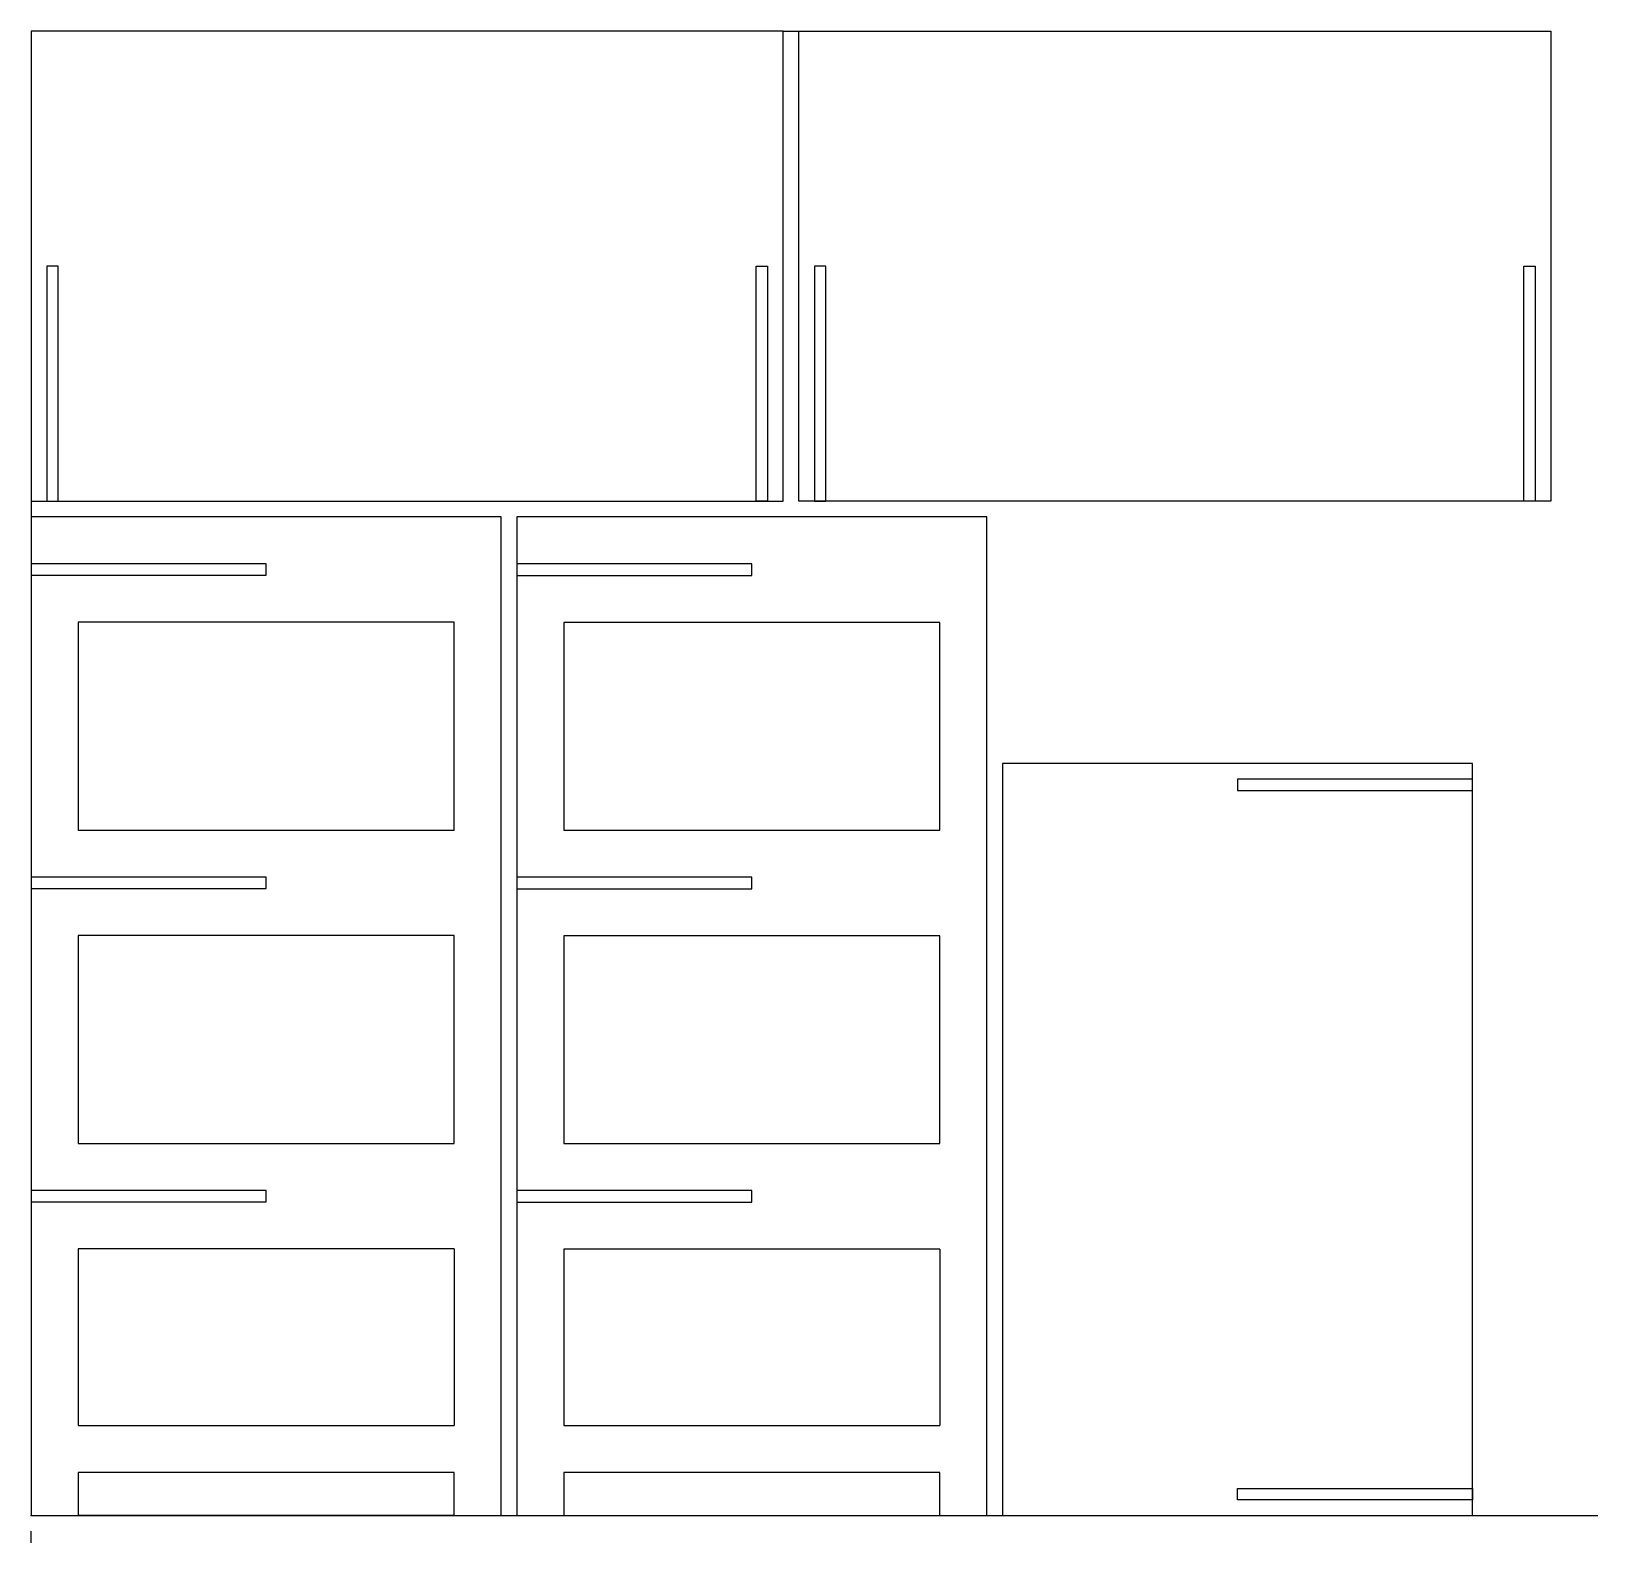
# Model space of a CAD drawing. Header units: centimetres. Extents: x 0 to 50, y -0.9 to 47.4.
import ezdxf

# ---------------------------------------------------------------- set-up
doc = ezdxf.new("R2010")
doc.units = ezdxf.units.CM
doc.header["$MEASUREMENT"] = 0
doc.layers.add('hilla hlið v9_Sketch1', color=7, linetype='Continuous')

msp = doc.modelspace()

# ---------------------------------------------------------------- linework, layer by layer
at = {"layer": 'hilla hlið v9_Sketch1'}
for p, q in [((0, 47.368), (0, 32.368)), ((24, 47.368), (0, 47.368)), ((24, 32.368), (24, 47.368)), ((24, 47.368), (24.5, 47.368)), ((24.5, 47.368), (48.5, 47.368)), ((24.5, 32.368), (24.5, 47.368)), ((48.5, 47.368), (48.5, 32.368)), ((0.86, 39.868), (0.5, 39.868)), ((0.5, 39.868), (0.5, 32.368)), ((0.86, 32.368), (0.86, 39.868)), ((23.14, 32.368), (23.14, 39.868)), ((23.14, 39.868), (23.5, 39.868)), ((23.5, 39.868), (23.5, 32.368)), ((25.36, 39.868), (25, 39.868)), ((25, 39.868), (25, 32.368)), ((25.36, 32.368), (25.36, 39.868)), ((47.64, 32.368), (47.64, 39.868)), ((47.64, 39.868), (48, 39.868)), ((48, 39.868), (48, 32.368)), ((0, 32.368), (24, 32.368)), ((0, 32.368), (0, 31.868)), ((0.5, 32.368), (0.86, 32.368)), ((23.5, 32.368), (23.14, 32.368)), ((48.5, 32.368), (24.5, 32.368)), ((25, 32.368), (25.36, 32.368)), ((48, 32.368), (47.64, 32.368)), ((15, 31.868), (0, 31.868)), ((0, 31.868), (0, 0)), ((15, 0), (15, 31.868)), ((15.5, 31.87), (15.5, 0)), ((30.5, 31.87), (15.5, 31.87)), ((30.5, 0), (30.5, 31.87)), ((0, 30.368), (0, 30.008)), ((7.5, 30.368), (0, 30.368)), ((0, 30.008), (7.5, 30.008)), ((7.5, 30.008), (7.5, 30.368)), ((15.5, 30.37), (15.5, 30)), ((23, 30.37), (15.5, 30.37)), ((15.5, 30), (23, 30)), ((23, 30), (23, 30.37)), ((1.5, 28.508), (1.5, 21.868)), ((13.5, 28.508), (1.5, 28.508)), ((13.5, 21.868), (13.5, 28.508)), ((29, 28.5), (17, 28.5)), ((17, 28.5), (17, 21.87)), ((29, 21.87), (29, 28.5)), ((46, 24), (31, 24)), ((31, 24), (31, 0)), ((46, 0), (46, 24)), ((38.5, 23.5), (38.5, 23.14)), ((46, 23.5), (38.5, 23.5)), ((46, 23.14), (46, 23.5)), ((17, 23.37), (17, 23)), ((38.5, 23.14), (46, 23.14)), ((1.5, 21.868), (13.5, 21.868)), ((17, 21.87), (29, 21.87)), ((0, 20.368), (0, 20.008)), ((7.5, 20.368), (0, 20.368)), ((0, 20.008), (7.5, 20.008)), ((7.5, 20.008), (7.5, 20.368)), ((23, 20.37), (15.5, 20.37)), ((15.5, 20.37), (15.5, 20)), ((15.5, 20), (23, 20)), ((23, 20), (23, 20.37)), ((1.5, 18.508), (1.5, 11.868)), ((13.5, 18.508), (1.5, 18.508)), ((13.5, 11.868), (13.5, 18.508)), ((17, 18.5), (17, 11.87)), ((29, 18.5), (17, 18.5)), ((29, 11.87), (29, 18.5)), ((17, 12.37), (17, 12)), ((1.5, 11.868), (13.5, 11.868)), ((17, 11.87), (29, 11.87)), ((0, 10.368), (0, 10.008)), ((7.5, 10.368), (0, 10.368)), ((0, 10.008), (7.5, 10.008)), ((7.5, 10.008), (7.5, 10.368)), ((15.5, 10.37), (15.5, 10)), ((23, 10.37), (15.5, 10.37)), ((15.5, 10), (23, 10)), ((23, 10), (23, 10.37)), ((1.5, 8.508), (1.5, 2.87)), ((13.5, 8.508), (1.5, 8.508)), ((13.5, 8.508), (13.5, 2.87)), ((17, 8.5), (17, 2.87)), ((29, 8.5), (17, 8.5)), ((29, 8.5), (29, 2.87)), ((1.5, 2.87), (13.5, 2.87)), ((17, 2.87), (29, 2.87)), ((1.5, 1.37), (1.5, 0.008)), ((13.5, 1.37), (1.5, 1.37)), ((13.5, 0.008), (13.5, 1.37)), ((29, 1.37), (17, 1.37)), ((17, 1.37), (17, 0)), ((29, 0), (29, 1.37)), ((38.5, 0.5), (38.5, 0.86)), ((38.5, 0.86), (46, 0.86)), ((46, 0.5), (38.5, 0.5)), ((46, 0.86), (46, 0.5)), ((0, 0), (50, 0)), ((1.5, 0.008), (13.5, 0.008)), ((15.5, 0), (30.5, 0)), ((31, 0), (46, 0)), ((0, -0.87), (0, -0.5))]:
    msp.add_line(p, q, dxfattribs=at)
msp.add_point((0, 0), dxfattribs=at)

doc.saveas('drawing.dxf')
